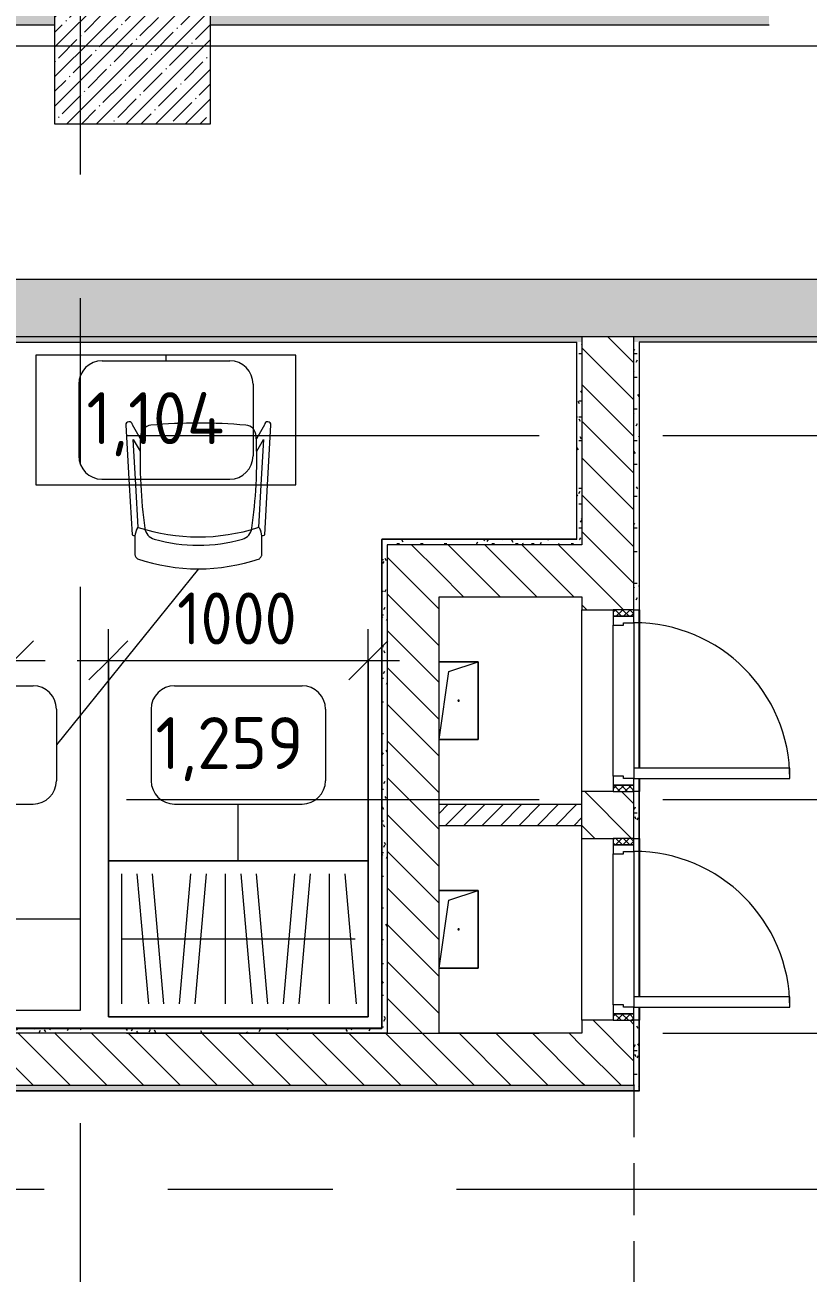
# Model space of a CAD drawing. Header units: millimetres. Extents: x -3724 to 231642, y -8553 to 29017.
# Drawn here: x 25696 to 28710, y 10178 to 14980 of the extents above; entities that cross this region are included whole.
import ezdxf

# ---------------------------------------------------------------- set-up
doc = ezdxf.new("R2010")
doc.units = ezdxf.units.MM
doc.linetypes.add('ADSK_Штрих_ш2 п1', pattern=[300, 200, -100])
doc.linetypes.add('Осевая', pattern=[3175, 635, -476.25, 1587.5, -476.25])
for name, color, linetype, lineweight in [('A-ANNO-DIMS', 7, 'Continuous', 9), ('A-ANNO-DIMS-100', 7, 'Continuous', 9), ('A-DETL', 7, 'Continuous', 9), ('A-DETL-1', 7, 'ADSK_Штрих_ш2 п1', 9), ('A-DETL-GENF', 7, 'Continuous', 9), ('A-DOOR', 7, 'Continuous', 9), ('A-DOOR-FRAM-2', 7, 'Continuous', 9), ('A-GENM', 7, 'Continuous', 9), ('A-WALL', 7, 'Continuous', 9), ('I-FURN-IDEN', 7, 'Continuous', 9), ('I-WALL', 7, 'Continuous', 9), ('S-COLS', 7, 'Continuous', 9), ('Оси-2', 7, 'Осевая', 9)]:
    doc.layers.add(name, color=color, linetype=linetype, lineweight=lineweight)
for name, color, linetype, lineweight, true_color in [('A-DOOR-1', 7, 'Continuous', 9, 0xc0c0c0), ('A-DOOR-FRAM-1', 7, 'Continuous', 9, 0xc0c0c0), ('A-WALL-1', 9, 'Continuous', 9, 0x808080), ('A-WALL-FNSH-1', 9, 'Continuous', 9, 0x808080), ('I-FURN-1', 9, 'Continuous', 9, 0x808080)]:
    doc.layers.add(name, color=color, linetype=linetype, lineweight=lineweight, true_color=true_color)
doc.styles.add('GOST Common', font='GOST_Common.ttf', dxfattribs={"height": 200})
doc.styles.add('ISOCPEUR_1', font='isocpeur.ttf', dxfattribs={"width": 0.9, "height": 200})
doc.dimstyles.new('ISO-2_0_0_9К_Средний_округл2', dxfattribs={"dimscale": 304.8, "dimtxt": 199.196235, "dimasz": 0.492126, "dimexe": 0.393701, "dimexo": 0, "dimgap": 0, "dimtad": 1, "dimdec": 0, "dimrnd": 10, "dimzin": 0, "dimdsep": 46, "dimtxsty": 'ISOCPEUR_1', "dimblk1": 'OBLIQUE', "dimblk2": 'OBLIQUE', "dimsah": 1, "dimcen": 0.09, "dimdle": 0.393701, "dimazin": 0, "dimtfac": 1, "dimtdec": 4, "dimtix": 1, "dimtmove": 0, "dimatfit": 3, "dimfxl": 1, "dimtvp": 1, "dimtolj": 1, "dimtzin": 0, "dimarcsym": 2})
pattern_1 = [(45, (0, 0), (-57.02463, 57.02463), []), (45, (57.025, 0), (-57.02463, 57.02463), [100.806, -20.161, 3.353, -16.808])]
pattern_2 = [(135, (0, 0), (-70.71068, -70.71068), [])]
pattern_3 = [(0, (0, 0), (121.92, 30.48), [10.058, -81.382, 10.058, -81.382, -487.68]), (0, (0, 0), (121.92, 30.48), [-182.88, 10.058, -172.822, 10.058, -81.382, -213.36]), (0, (0, 0), (121.92, 30.48), [-457.2, 10.058, -50.902, 10.058, -142.342]), (120, (45.72, 15.24), (-87.356454, 90.345817), [10.058, -81.382, 10.058, -81.382, -487.68]), (120, (45.72, 15.24), (-87.356454, 90.345817), [-182.88, 10.058, -172.822, 10.058, -81.382, -213.36]), (120, (45.72, 15.24), (-87.356454, 90.345817), [-457.2, 10.058, -50.902, 10.058, -142.342]), (240, (60.96, 76.2), (-34.563546, -120.825817), [10.058, -81.382, 10.058, -81.382, -487.68]), (240, (60.96, 76.2), (-34.563546, -120.825817), [-182.88, 10.058, -172.822, 10.058, -81.382, -213.36]), (240, (60.96, 76.2), (-34.563546, -120.825817), [-457.2, 10.058, -50.902, 10.058, -142.342])]

# ---------------------------------------------------------------- blocks, each defined once
blk = doc.blocks.new('BSC_Колонна _Прямоугольная - 600х600-V7-План расстановки мебели и оборудования 1 этажа в осях 1-12')
at = {"layer": 'S-COLS'}
h = blk.add_hatch(dxfattribs=at)
h.set_pattern_fill('FP_12', color=256, style=0, pattern_type=2)
h.set_pattern_definition([(45, (-26110, -14900), (-57.02463, 57.02463), []), (45, (-26052.975, -14900), (-57.02463, 57.02463), [100.806, -20.161, 3.353, -16.808])])
h.paths.add_polyline_path([(300, -300), (300, 300), (-300, 300), (-300, -300)])
for p, q in [((300, 300), (-300, 300)), ((-300, 300), (-300, -300)), ((300, -300), (300, 300)), ((-300, -300), (300, -300))]:
    blk.add_line(p, q, dxfattribs=at)
blk = doc.blocks.new('GM_Отверстие прямоугольное _в плите_ - Отверстие-22228780-План расстановки мебели и оборудования 1 этажа в осях 1-12')
at = {"layer": 'A-GENM'}
for p, q in [((-75, 150), (75, 150)), ((75, 150), (-75, 150)), ((-37.5, 112.5), (75, 150)), ((75, 150), (75, -150)), ((75, -150), (75, 150)), ((-75, -150), (-37.5, 112.5)), ((75, -150), (-75, -150)), ((-75, -150), (75, -150))]:
    blk.add_line(p, q, dxfattribs=at)
for start, end in [(360, 180), (180, 360)]:
    blk.add_arc((0, 0), 2.5, start, end, dxfattribs=at)
blk = doc.blocks.new('110_Дверь_СКБ_1Ст - д-18 700x2100h_Технический шкаф ЭОМ и СС-23257539-План расстановки мебели и оборудования 1 этажа в осях 1-12')
at = {"layer": 'A-DOOR'}
h = blk.add_hatch(dxfattribs=at)
h.set_pattern_fill('FP_83', color=256, style=0, pattern_type=2)
h.set_pattern_definition([(135, (1951.41, 164.685), (-14.14214, -14.14214), []), (225, (1951.41, 164.685), (14.14214, -14.14214), [])])
h.paths.add_polyline_path([(337.5, 100), (337.5, 20), (362.5, 20), (362.5, 100)])
at = {"layer": 'A-DOOR-FRAM-2'}
h = blk.add_hatch(dxfattribs=at)
h.set_pattern_fill('FP_84', color=256, style=0, pattern_type=2)
h.set_pattern_definition([(45, (-171.384, 164.685), (-14.1421, 14.1421), []), (135, (-171.384, 164.685), (-14.1421, -14.1421), [])])
h.paths.add_polyline_path([(-337.5, 100), (-337.5, 20), (-312.5, 20), (-312.5, 100)])
at = {"layer": 'A-DOOR-1'}
for p, q in [((312.5, 700), (272.5, 700)), ((272.5, 700), (272.5, 100)), ((312.5, 100), (312.5, 700)), ((272.5, 100), (312.5, 100))]:
    blk.add_line(p, q, dxfattribs=at)
blk.add_arc((312.5, 100), 600, 90, 180, dxfattribs=at)
at = {"layer": 'A-DOOR-FRAM-1'}
for p, q in [((-312.5, 100), (-337.5, 100)), ((-337.5, 100), (-337.5, 20)), ((-287.5, 100), (-312.5, 100)), ((-312.5, 100), (-312.5, 20)), ((-312.5, 20), (-312.5, 100)), ((-287.5, 60), (-287.5, 100)), ((-287.5, 100), (272.5, 100)), ((312.5, 100), (312.5, 60)), ((337.5, 100), (312.5, 100)), ((337.5, 20), (337.5, 100)), ((362.5, 100), (337.5, 100)), ((337.5, 100), (337.5, 20)), ((362.5, 20), (362.5, 100)), ((-277.5, 60), (-287.5, 60)), ((-277.5, 20), (-277.5, 60)), ((312.5, 60), (302.5, 60)), ((302.5, 60), (302.5, 20)), ((-337.5, 20), (-312.5, 20)), ((-312.5, 20), (-277.5, 20)), ((302.5, 20), (-277.5, 20)), ((302.5, 20), (337.5, 20)), ((337.5, 20), (362.5, 20))]:
    blk.add_line(p, q, dxfattribs=at)
blk = doc.blocks.new('Шкаф с вешалками - 2000-V96-План расстановки мебели и оборудования 1 этажа в осях 1-12')
at = {"layer": 'A-DETL-GENF'}
for p, q in [((50, 550), (50, 50)), ((110, 550), (153.7, 50)), ((213.7, 50), (170, 550)), ((273.7, 50), (317.5, 550)), ((333.7, 50), (377.5, 550)), ((450, 550), (450, 50)), ((510, 550), (553.7, 50)), ((613.7, 50), (570, 550)), ((673.7, 50), (717.5, 550)), ((733.7, 50), (777.5, 550)), ((850, 550), (850, 50)), ((910, 550), (953.7, 50)), ((50, 300), (950, 300))]:
    blk.add_line(p, q, dxfattribs=at)
at = {"layer": 'I-FURN-1'}
for p, q in [((1000, 600), (0, 600)), ((0, 600), (0, 0)), ((0, 0), (0, 600)), ((0, 600), (1000, 600)), ((1000, 0), (1000, 600)), ((1000, 600), (1000, 0)), ((0, 0), (1000, 0)), ((1000, 0), (0, 0))]:
    blk.add_line(p, q, dxfattribs=at)
blk = doc.blocks.new('Chair_1 noor 78578 - 1_1-25531733-План расстановки мебели и оборудования 1 этажа в осях 1-12')
at = {"layer": 'I-FURN-1'}
for p, q in [((-130.5, 405.7), (-130.5, 344.8)), ((359.1, 344.8), (359.1, 405.7)), ((-141.2, 329.7), (-152, 138.1)), ((-126.6, 138.1), (-117.3, 302)), ((345.9, 302), (355.2, 138.1)), ((380.6, 138.1), (369.8, 329.7)), ((-152, 138.1), (-165.1, -92)), ((-136.5, -37.1), (-126.6, 138.1)), ((355.2, 138.1), (365.1, -37.1)), ((393.7, -92), (380.6, 138.1)), ((-110.2, 8.6), (-136.5, -37.1)), ((365.1, -37.1), (338.8, 8.6)), ((-139.7, -93.5), (-108.8, -39.9)), ((337.4, -39.9), (368.3, -93.5))]:
    blk.add_line(p, q, dxfattribs=at)
for centre, radius, start, end in [((114.3, -271.9), 732.8, 71.3174, 108.6833), ((-37.4, 344.8), 93.1, 180, 204.9864), ((114.3, -408), 746, 71.9445, 107.8276), ((-41.4, 297.5), 50.8, 106.1735, 171.9659), ((114.3, -239.2), 609.6, 73.8265, 106.1735), ((270, 297.5), 50.8, 8.0341, 73.8265), ((266, 344.8), 93.1, 334.477, 360), ((114.3, -279.3), 660.4, 111.7, 112.7563), ((-37.4, 344.8), 93.1, 186.4785, 204.9864), ((-116, 308.2), 6.35, 204.9864, 258.4091), ((-116, 308.2), 6.35, 204.9864, 287.8276), ((1798.9, 37.7), 1909.3, 171.9659, 176.9851), ((-1570.3, 37.7), 1909.3, 3.0149, 8.0341), ((344.3, 307.4), 6.35, 281.4186, 334.477), ((344.6, 308.2), 6.35, 281.5909, 335.0136), ((266, 344.8), 93.1, 335.0136, 353.5215), ((114.3, -279.3), 660.4, 67.2437, 68.3), ((1798.9, 37.7), 1909.3, 176.9851, 182.6261), ((-1570.3, 37.7), 1909.3, 357.3739, 3.0149), ((1798.9, 37.7), 1909.3, 180.8761, 182.3307), ((-1570.3, 37.7), 1909.3, 357.6693, 359.1239), ((-152.4, -92.7), 12.7, 176.75, 356.75), ((-64, -47.7), 44.5, 182.6261, 265.0912), ((114.8, 2033.8), 2133.6, 265.0912, 274.9044), ((292.6, -47.7), 44.4, 275.9396, 357.3739), ((381, -92.7), 12.7, 183.25, 3.25)]:
    blk.add_arc(centre, radius, start, end, dxfattribs=at)
for points in [[(-120.4, 422.3), (-122, 420.8), (-124.7, 417.8), (-127.8, 413.5), (-129.8, 409.4), (-130.4, 406.9), (-130.5, 405.7)], [(359.1, 405.7), (359, 406.9), (358.4, 409.4), (356.4, 413.5), (353.3, 417.8), (350.6, 420.8), (349, 422.3)]]:
    blk.add_open_spline(points, degree=3, dxfattribs=at)
blk = doc.blocks.new('Стол базовый прямоугольный - 1_104-25478991-План расстановки мебели и оборудования 1 этажа в осях 1-12')
at = {"layer": 'I-FURN-1'}
for p, q in [((500, 250), (-500, 250)), ((-500, 250), (-500, -250)), ((500, -250), (500, 250)), ((-500, -250), (500, -250))]:
    blk.add_line(p, q, dxfattribs=at)
blk = doc.blocks.new('Стол базовый прямоугольный - 3_2-25582691-План расстановки мебели и оборудования 1 этажа в осях 1-12')
at = {"layer": 'I-FURN-1'}
for p, q in [((600, 175), (-600, 175)), ((-600, 175), (-600, -175)), ((600, -175), (600, 175)), ((-600, -175), (600, -175))]:
    blk.add_line(p, q, dxfattribs=at)
blk = doc.blocks.new('Марка_Мебель - В прямоуг_Balcon_Марка-25523697-План расстановки мебели и оборудования 1 этажа в осях 1-12')
at = {"layer": 'I-FURN-IDEN'}
for p, q in [((-2.455, 2.278), (2.455, 2.278)), ((-3.355, 1.378), (-3.355, -1.384)), ((3.355, 1.378), (3.355, -1.378)), ((-2.461, -2.278), (2.455, -2.278))]:
    blk.add_line(p, q, dxfattribs=at)
for centre, radius, start, end in [((-2.455, 1.378), 0.9, 90, 180), ((2.455, 1.378), 0.9, 0, 90), ((-2.461, -1.384), 0.893, 180, 270), ((2.455, -1.378), 0.9, 270, 0)]:
    blk.add_arc(centre, radius, start, end, dxfattribs=at)
blk = doc.blocks.new('DIMBLOCK107-План расстановки мебели и оборудования 1 этажа в осях 1-12')
at = {"layer": 'A-ANNO-DIMS-100'}
for p, q in [((26017.3, 11763.4), (26017.3, 12655.1)), ((27017.3, 11763.4), (27017.3, 12655.1)), ((25897.3, 12535.1), (27137.3, 12535.1)), ((26017.3, 12535.1), (26017.3, 11763.4)), ((27017.3, 12535.1), (27017.3, 11763.4))]:
    blk.add_line(p, q, dxfattribs=at)
at = {"layer": 'A-ANNO-DIMS-100', "lineweight": 20}
for p, q in [((26017.3, 12535.1), (26092.3, 12610.1)), ((27017.3, 12535.1), (27092.3, 12610.1)), ((26017.3, 12535.1), (25942.3, 12460.1)), ((27017.3, 12535.1), (26942.3, 12460.1))]:
    blk.add_line(p, q, dxfattribs=at)
at = {"layer": 'A-ANNO-DIMS-100', "color": 0, "insert": (26281.7, 12796.3), "char_height": 200, "width": 565.411, "attachment_point": 1, "line_spacing_factor": 1.149209, "style": 'ISOCPEUR_1'}
blk.add_mtext('1000', dxfattribs=at)
blk = doc.blocks.new('_Oblique')
at = {"color": 0, "linetype": 'ByBlock', "lineweight": -2}
blk.add_line((-0.5, -0.5), (0.5, 0.5), dxfattribs=at)
blk = doc.blocks.new('DIMBLOCK108-План расстановки мебели и оборудования 1 этажа в осях 1-12')
at = {"layer": 'A-ANNO-DIMS-100'}
for p, q in [((24653.6, 13210), (24653.6, 12415.1)), ((24653.6, 12535.1), (24653.6, 13210)), ((25653.6, 13210), (25653.6, 12415.1)), ((25653.6, 12535.1), (25653.6, 13210)), ((24533.6, 12535.1), (25773.6, 12535.1))]:
    blk.add_line(p, q, dxfattribs=at)
at = {"layer": 'A-ANNO-DIMS-100', "lineweight": 20}
for p, q in [((24653.6, 12535.1), (24728.6, 12610.1)), ((25653.6, 12535.1), (25728.6, 12610.1)), ((24653.6, 12535.1), (24578.6, 12460.1)), ((25653.6, 12535.1), (25578.6, 12460.1))]:
    blk.add_line(p, q, dxfattribs=at)
at = {"layer": 'A-ANNO-DIMS-100', "color": 0, "insert": (24918, 12796.3), "char_height": 200, "width": 565.411, "attachment_point": 1, "line_spacing_factor": 1.149209, "style": 'ISOCPEUR_1'}
blk.add_mtext('1000', dxfattribs=at)

msp = doc.modelspace()

# ---------------------------------------------------------------- hatches: boundary and pattern name
at = {"layer": 'I-WALL'}
h = msp.add_hatch(dxfattribs=at)
h.set_pattern_fill('FP_1', color=256, style=0, pattern_type=2)
h.set_pattern_definition(pattern_1)
h.paths.add_polyline_path([(21127.5, 14980), (21910, 14980), (21910, 15200), (18710.3, 15200), (18710.3, 14980), (20210, 14980)])
h.paths.add_polyline_path([(28560, 14980), (28560, 15200), (26410, 15200), (26410, 14980)])
h.paths.add_polyline_path([(22510, 14980), (25810, 14980), (25810, 15200), (22510, 15200), (22510, 15180.2)])
h.paths.add_polyline_path([(17064.6, 14980), (18110.3, 14980.3), (18110.3, 15200), (14320, 15199.1), (14320, 14980), (16890, 14980)])
h = msp.add_hatch(dxfattribs=at)
h.set_pattern_fill('FP_1', color=256, style=0, pattern_type=2)
h.set_pattern_definition(pattern_1)
h.paths.add_polyline_path([(27378.1, 13780), (30790, 13780), (30790, 14000), (22590, 14000), (22590, 13780), (26753, 13780)])
h = msp.add_hatch(dxfattribs=at)
h.set_pattern_fill('FP_103', color=256, style=0, pattern_type=2)
h.set_pattern_definition(pattern_3)
h.paths.add_polyline_path([(27819, 13760), (27840, 13760), (27840, 13780), (22810, 13780), (22811, 13760), (27571.8, 13760)])
h = msp.add_hatch(dxfattribs=at)
h.set_pattern_fill('FP_103', color=256, style=0, pattern_type=2)
h.set_pattern_definition(pattern_3)
h.paths.add_polyline_path([(27840, 12980), (27840, 13760), (27820, 13760), (27820, 12980)])
h = msp.add_hatch(dxfattribs=at)
h.set_pattern_fill('FP_16', color=256, style=0, pattern_type=2)
h.set_pattern_definition(pattern_2)
h.paths.add_polyline_path([(28040, 10900), (28040, 11150), (27840, 11150), (27840, 10900)])
h.paths.add_polyline_path([(27960, 11850), (28040, 11850), (28040, 12030), (27840, 12030), (27840, 11850)])
h.paths.add_polyline_path([(27840, 12730), (28040, 12730), (28040, 13780), (27840, 13780), (27840, 12780)])
h = msp.add_hatch(dxfattribs=at)
h.set_pattern_fill('FP_103', color=256, style=0, pattern_type=2)
h.set_pattern_definition(pattern_3)
h.paths.add_polyline_path([(28628.2, 13760), (34210, 13760), (34210, 13780), (28040, 13780), (28040, 13760), (28060, 13760)])
h = msp.add_hatch(dxfattribs=at)
h.set_pattern_fill('FP_103', color=256, style=0, pattern_type=2)
h.set_pattern_definition(pattern_3)
h.paths.add_polyline_path([(28060, 10880), (28060, 11150), (28040, 11150), (28040, 10880)])
h.paths.add_polyline_path([(28060, 11850), (28060, 12030), (28040, 12030), (28040, 11850)])
h.paths.add_polyline_path([(28040, 12730), (28060, 12730), (28060, 13760), (28040, 13760), (28040, 12980)])
h = msp.add_hatch(dxfattribs=at)
h.set_pattern_fill('FP_103', color=256, style=0, pattern_type=2)
h.set_pattern_definition(pattern_3)
h.paths.add_polyline_path([(27378.1, 12980), (27820, 12980), (27820, 13000), (27070, 13000), (27070, 12980), (27290, 12980)])
h = msp.add_hatch(dxfattribs=at)
h.set_pattern_fill('FP_103', color=256, style=0, pattern_type=2)
h.set_pattern_definition(pattern_3)
h.paths.add_polyline_path([(27070, 11120), (27090, 11120), (27090, 12980), (27070, 12980), (27070, 11132)])
h = msp.add_hatch(dxfattribs=at)
h.set_pattern_fill('FP_16', color=256, style=0, pattern_type=2)
h.set_pattern_definition(pattern_2)
h.paths.add_polyline_path([(27290, 11100), (27290, 12980), (27090, 12980), (27090, 11100)])
h = msp.add_hatch(dxfattribs=at)
h.set_pattern_fill('FP_16', color=256, style=0, pattern_type=2)
h.set_pattern_definition(pattern_2)
h.paths.add_polyline_path([(27840, 12780), (27840, 12980), (27290, 12980), (27290, 12780), (27378.1, 12780)])
h = msp.add_hatch(dxfattribs=at)
h.set_pattern_fill('FP_17', color=256, style=0, pattern_type=2)
h.set_pattern_definition([(45, (0, 0), (-35.35534, 35.35534), [])])
h.paths.add_polyline_path([(27290, 11900), (27840, 11900), (27840, 11980), (27290, 11980)])
h = msp.add_hatch(dxfattribs=at)
h.set_pattern_fill('FP_16', color=256, style=0, pattern_type=2)
h.set_pattern_definition(pattern_2)
h.paths.add_polyline_path([(27378.1, 10900), (27840, 10900), (27840, 11100), (24420, 11100), (24420, 10900), (26127.9, 10900)])
h.paths.add_polyline_path([(22790, 10900), (22840, 10900), (22840, 11100), (22790, 11100), (22790, 10980)])
h.paths.add_polyline_path([(23540, 10900), (23720, 10900), (23720, 11100), (23540, 11100), (23540, 10980)])
h = msp.add_hatch(dxfattribs=at)
h.set_pattern_fill('FP_103', color=256, style=0, pattern_type=2)
h.set_pattern_definition(pattern_3)
h.paths.add_polyline_path([(27017.3, 11100), (27090, 11100), (27090, 11120), (24670, 11120), (24670, 11100), (26127.9, 11100)])
h = msp.add_hatch(dxfattribs=at)
h.set_pattern_fill('FP_103', color=256, style=0, pattern_type=2)
h.set_pattern_definition(pattern_3)
h.paths.add_polyline_path([(22570, 10880), (22840, 10880), (22840, 10900), (22570, 10900)])
h.paths.add_polyline_path([(23540, 10880), (23720, 10880), (23720, 10900), (23540, 10900)])
h.paths.add_polyline_path([(27840, 10880), (28040, 10880), (28040, 10900), (24420, 10900), (24420, 10880), (27378.1, 10880)])

# ---------------------------------------------------------------- linework, layer by layer
at = {"layer": 'A-DETL'}
msp.add_line((13710, 14900), (34130, 14900), dxfattribs=at)
at = {"layer": 'A-DETL-1'}
msp.add_line((28040, 10900), (28040, 7921), dxfattribs=at)
at = {"layer": 'A-WALL'}
for p, q in [((22810, 13760), (27820, 13760)), ((27820, 13000), (27820, 13760)), ((34210, 13760), (28060, 13760)), ((27820, 13000), (27070, 13000)), ((27070, 11120), (27070, 12980)), ((27840, 11850), (27840, 12030))]:
    msp.add_line(p, q, dxfattribs=at)
at = {"layer": 'A-WALL-1'}
for p, q in [((22510, 14980), (25810, 14980)), ((26410, 14980), (28560, 14980)), ((30790, 14000), (22590, 14000)), ((34210, 13780), (22590, 13780)), ((27840, 13780), (27840, 12980)), ((28040, 12730), (28040, 13780)), ((28060, 13759), (28060, 13760)), ((27090, 12980), (27090, 11100)), ((27840, 12980), (27090, 12980)), ((27290, 11100), (27290, 12780)), ((27290, 12780), (27840, 12780)), ((27840, 12780), (27840, 12730)), ((27840, 12730), (27960, 12730)), ((28040, 12730), (28060, 12730)), ((27960, 12030), (27840, 12030)), ((28040, 11850), (28040, 12030)), ((28060, 12030), (28040, 12030)), ((28060, 11850), (28060, 12030)), ((27840, 11980), (27290, 11980)), ((27290, 11900), (27840, 11900)), ((27840, 11850), (27960, 11850)), ((28040, 11850), (28060, 11850)), ((27840, 11150), (27840, 11100)), ((27960, 11150), (27840, 11150)), ((28040, 10900), (28040, 11150)), ((28060, 11150), (28040, 11150)), ((28060, 10880), (28060, 11150)), ((27090, 11100), (24670, 11100)), ((27070, 11120), (24690, 11120)), ((27840, 11100), (27290, 11100)), ((24420, 10900), (28040, 10900)), ((24420, 10880), (28060, 10880))]:
    msp.add_line(p, q, dxfattribs=at)
at = {"layer": 'A-WALL-FNSH-1'}
for p, q in [((22811, 13759), (27819, 13759)), ((27819, 13759), (27819, 13001)), ((28060, 13759), (28060, 12730)), ((34231, 13759), (28060, 13759)), ((28061, 12730), (28061, 13759)), ((27069, 13001), (27069, 11119)), ((27819, 13001), (27069, 13001)), ((27070, 12980), (27070, 13000)), ((28060, 12730), (28061, 12730)), ((28061, 12030), (28060, 12030)), ((28061, 11850), (28061, 12030)), ((28060, 11850), (28061, 11850)), ((28061, 11150), (28060, 11150)), ((28061, 10879), (28061, 11150)), ((24691, 11119), (27069, 11119)), ((24420, 10879), (28061, 10879))]:
    msp.add_line(p, q, dxfattribs=at)
at = {"layer": 'I-FURN-IDEN'}
for p, q in [((26238.6, 13710), (26238.6, 13687.7)), ((26363.6, 12887.2), (25817.3, 12209.7)), ((26517.3, 11763.4), (26517.3, 11981.9))]:
    msp.add_line(p, q, dxfattribs=at)
at = {"layer": 'I-WALL'}
for p, q in [((27840, 12030), (27840, 12730)), ((28060, 12120), (28060, 12730)), ((28061, 12730), (28061, 12120)), ((28060, 12030), (28060, 12080)), ((28061, 12080), (28061, 12030)), ((27840, 11150), (27840, 11850)), ((28060, 11240), (28060, 11850)), ((28061, 11850), (28061, 11240)), ((28060, 11150), (28060, 11200)), ((28061, 11200), (28061, 11150))]:
    msp.add_line(p, q, dxfattribs=at)
at = {"layer": 'Оси-2'}
for p, q in [((25910, 593.7), (25910, 24898.1)), ((-423.7, 13400), (35170, 13400)), ((-423.7, 12000), (35170, 12000)), ((-423.7, 11100), (35770, 11100)), ((846.3, 10500), (35770, 10500))]:
    msp.add_line(p, q, dxfattribs=at)

# ---------------------------------------------------------------- block references
at = {"layer": 'A-DOOR-1', "rotation": 270}
for p in [(27940, 12392.5), (27940, 11512.5)]:
    msp.add_blockref('110_Дверь_СКБ_1Ст - д-18 700x2100h_Технический шкаф ЭОМ и СС-23257539-План расстановки мебели и оборудования 1 этажа в осях 1-12', p, dxfattribs=at)
at = {"layer": 'A-GENM'}
for p in [(27365, 12380), (27365, 11500)]:
    msp.add_blockref('GM_Отверстие прямоугольное _в плите_ - Отверстие-22228780-План расстановки мебели и оборудования 1 этажа в осях 1-12', p, dxfattribs=at)
at = {"layer": 'I-FURN-1'}
for name, p in [('Стол базовый прямоугольный - 1_104-25478991-План расстановки мебели и оборудования 1 этажа в осях 1-12', (26238.6, 13460)), ('Шкаф с вешалками - 2000-V96-План расстановки мебели и оборудования 1 этажа в осях 1-12', (26017.3, 11163.4))]:
    msp.add_blockref(name, p, dxfattribs=at)
at = {"layer": 'I-FURN-1', "rotation": 180}
for name, p in [('Chair_1 noor 78578 - 1_1-25531733-План расстановки мебели и оборудования 1 этажа в осях 1-12', (26477.9, 13348.1)), ('Стол базовый прямоугольный - 3_2-25582691-План расстановки мебели и оборудования 1 этажа в осях 1-12', (25310, 11363.9))]:
    msp.add_blockref(name, p, dxfattribs=at)
at = {"layer": 'I-FURN-IDEN', "xscale": 99.99999999999993, "yscale": 99.99999999999993, "zscale": 99.99999999999993}
for p in [(26238.6, 13460), (25481.8, 12209.7), (26517.3, 12209.7)]:
    msp.add_blockref('Марка_Мебель - В прямоуг_Balcon_Марка-25523697-План расстановки мебели и оборудования 1 этажа в осях 1-12', p, dxfattribs=at)
at = {"layer": 'S-COLS'}
msp.add_blockref('BSC_Колонна _Прямоугольная - 600х600-V7-План расстановки мебели и оборудования 1 этажа в осях 1-12', (26110, 14900), dxfattribs=at)

# ---------------------------------------------------------------- texts
at = {"layer": 'I-FURN-IDEN', "char_height": 200, "attachment_point": 1, "style": 'GOST Common'}
for s, insert, width in [('1,104', (25932.6, 13567), 705.485), ('1,259', (26198.3, 12316.7), 737.552)]:
    msp.add_mtext(s, dxfattribs=dict(at, insert=insert, width=width))

# ---------------------------------------------------------------- dimensions: what is measured, and where the dimension line sits
at = {"layer": 'A-ANNO-DIMS'}
for base, p1, p2, picture, middle in [((25653.6, 12535.1), (24653.6, 13210), (25653.6, 13210), 'DIMBLOCK108-План расстановки мебели и оборудования 1 этажа в осях 1-12', (25153.6, 12635.1)), ((27017.3, 12535.1), (26017.3, 11763.4), (27017.3, 11763.4), 'DIMBLOCK107-План расстановки мебели и оборудования 1 этажа в осях 1-12', (26517.3, 12635.1))]:
    dim = msp.add_linear_dim(base=base, p1=p1, p2=p2, dimstyle='ISO-2_0_0_9К_Средний_округл2', override={"dimpost": '<>', "dimfxl": 1000}, dxfattribs=at)
    dim.commit()
    dim.dimension.update_dxf_attribs({"geometry": picture, "text_midpoint": middle})

doc.saveas('drawing.dxf')
